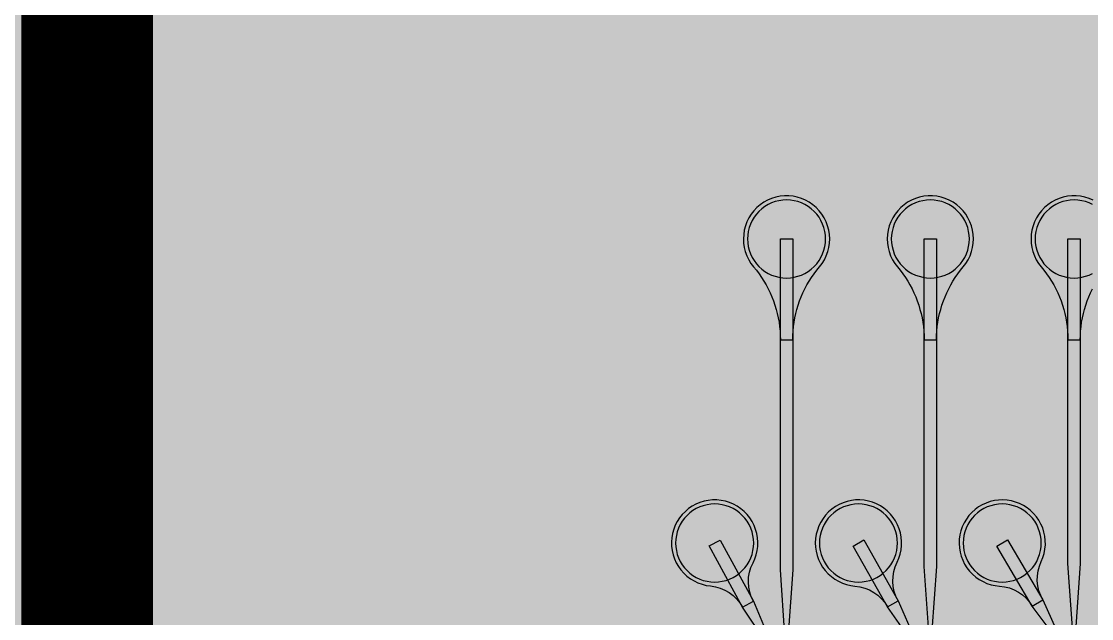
# Model space of a CAD drawing. Header units: metres. Extents: x -7220 to 10980, y -29667 to 1833.
# Drawn here: x 1880 to 4485, y -26966 to -25513 of the extents above; entities that cross this region are included whole.
import ezdxf

# ---------------------------------------------------------------- set-up
doc = ezdxf.new("R2010")
doc.units = ezdxf.units.M
for name, color, linetype in [('Metal1', 4, 'CONTINUOUS'), ('Polyimide', 7, 'CONTINUOUS'), ('Polyimide_Negative', 5, 'CONTINUOUS')]:
    doc.layers.add(name, color=color, linetype=linetype)

msp = doc.modelspace()

# ---------------------------------------------------------------- hatches: boundary and pattern name
at = {"layer": 'Polyimide'}
msp.add_hatch(color=7, dxfattribs=at).paths.add_polyline_path([(4099.4, -13861.6), (4142.6, -14152.8), (4214.2, -14438.4), (4313.4, -14715.5), (4439.2, -14981.7), (4590.6, -15234.2), (4766, -15470.7), (4963.7, -15688.8), (5181.8, -15886.5), (5418.3, -16061.9), (5670.8, -16213.3), (5936.9, -16339.1), (6214.1, -16438.3), (6499.7, -16509.9), (6790.9, -16553.1), (7085, -16567.5), (9980.4, -16567.5), (10058.8, -16571.4), (10136.4, -16582.9), (10212.6, -16601.9), (10286.5, -16628.4), (10357.5, -16662), (10424.8, -16702.3), (10487.9, -16749.1), (10546.1, -16801.8), (10598.8, -16860), (10645.6, -16923), (10685.9, -16990.4), (10719.5, -17061.4), (10745.9, -17135.3), (10765, -17211.4), (10776.5, -17289.1), (10780.4, -17367.5), (10780.4, -21957.3), (10741.6, -22012.9), (10706, -22070.6), (10673.6, -22130.1), (10644.5, -22191.4), (10618.9, -22254.2), (10596.8, -22318.2), (10578.3, -22383.5), (10563.4, -22449.6), (10552.2, -22516.5), (10544.7, -22583.8), (10541, -22651.5), (10541, -22719.3), (10544.7, -22787), (10552.2, -22854.4), (10563.4, -22921.2), (10578.3, -22987.4), (10596.8, -23052.6), (10618.9, -23116.7), (10644.5, -23179.5), (10673.6, -23240.7), (10706, -23300.3), (10741.6, -23357.9), (10780.4, -23413.5), (10780.4, -28667.5), (10776.5, -28745.9), (10765, -28823.6), (10745.9, -28899.7), (10719.5, -28973.6), (10685.9, -29044.6), (10645.6, -29112), (10598.8, -29175), (10546.1, -29233.2), (10487.9, -29285.9), (10424.8, -29332.7), (10357.5, -29373), (10286.5, -29406.6), (10212.6, -29433.1), (10136.4, -29452.1), (10058.8, -29463.6), (9980.4, -29467.5), (-6219.6, -29467.5), (-6298, -29463.6), (-6375.7, -29452.1), (-6451.9, -29433.1), (-6525.8, -29406.6), (-6596.7, -29373), (-6664.1, -29332.7), (-6727.1, -29285.9), (-6785.3, -29233.2), (-6838, -29175), (-6884.8, -29112), (-6925.2, -29044.6), (-6958.7, -28973.6), (-6985.2, -28899.7), (-7004.3, -28823.6), (-7015.8, -28745.9), (-7019.6, -28667.5), (-7019.6, -23426.3), (-6979.4, -23370.1), (-6942.3, -23311.6), (-6908.7, -23251.2), (-6878.5, -23189), (-6851.8, -23125.1), (-6828.8, -23059.9), (-6809.5, -22993.4), (-6794, -22926), (-6782.4, -22857.8), (-6774.6, -22789.1), (-6770.7, -22720), (-6770.7, -22650.8), (-6774.6, -22581.8), (-6782.4, -22513), (-6794, -22444.8), (-6809.5, -22377.4), (-6828.8, -22311), (-6851.8, -22245.7), (-6878.5, -22181.9), (-6908.7, -22119.7), (-6942.3, -22059.2), (-6979.4, -22000.8), (-7019.6, -21944.5), (-7019.6, -17367.5), (-7015.8, -17289.1), (-7004.3, -17211.4), (-6985.2, -17135.3), (-6958.7, -17061.4), (-6925.2, -16990.4), (-6884.8, -16923), (-6838, -16860), (-6785.3, -16801.8), (-6727.1, -16749.1), (-6664.1, -16702.3), (-6596.7, -16662), (-6525.8, -16628.4), (-6451.9, -16601.9), (-6375.7, -16582.9), (-6298, -16571.4), (-6219.6, -16567.5), (-3314, -16567.5), (-3019.9, -16553.1), (-2728.7, -16509.9), (-2443.1, -16438.3), (-2165.9, -16339.1), (-1899.8, -16213.3), (-1647.3, -16061.9), (-1410.8, -15886.5), (-1192.7, -15688.8), (-995, -15470.7), (-819.6, -15234.2), (-668.2, -14981.7), (-542.4, -14715.5), (-443.2, -14438.4), (-371.6, -14152.8), (-328.4, -13861.6), (-314, -13567.5), (-314, -13373.5), (-317.5, -13328.1), (-327.7, -13283.8), (-344.6, -13241.5), (-367.6, -13202.3), (-396.4, -13167), (-430.1, -13136.5), (-468, -13111.4), (-509.3, -13092.3), (-509.3, -13092.3), (-578.2, -13061.3), (-642.2, -13021.2), (-700.3, -12973), (-751.3, -12917.3), (-794.4, -12855.3), (-828.7, -12788.1), (-853.7, -12716.8), (-868.9, -12642.8), (-874, -12567.5), (-868.9, -12492.2), (-853.7, -12418.2), (-828.7, -12346.9), (-794.4, -12279.7), (-751.3, -12217.7), (-700.3, -12162), (-642.2, -12113.8), (-578.2, -12073.7), (-509.3, -12042.7), (-509.3, -12042.7), (-468, -12023.6), (-430.1, -11998.5), (-396.4, -11968), (-367.6, -11932.7), (-344.6, -11893.5), (-327.7, -11851.2), (-317.5, -11806.9), (-314, -11761.5), (-314, -11074.3), (-317.5, -11028.9), (-327.7, -10984.6), (-344.6, -10942.4), (-367.6, -10903.1), (-396.4, -10867.8), (-430.1, -10837.3), (-468, -10812.2), (-509.3, -10793.2), (-509.3, -10793.2), (-578.2, -10762.1), (-642.2, -10722.1), (-700.3, -10673.8), (-751.3, -10618.1), (-794.4, -10556.1), (-828.7, -10488.9), (-853.7, -10417.6), (-868.9, -10343.7), (-874, -10268.3), (-868.9, -10193), (-853.7, -10119), (-828.7, -10047.8), (-794.4, -9980.5), (-751.3, -9918.5), (-700.3, -9862.9), (-642.2, -9814.6), (-578.2, -9774.6), (-509.3, -9743.5), (-509.3, -9743.5), (-468, -9724.5), (-430.1, -9699.4), (-396.4, -9668.8), (-367.6, -9633.5), (-344.6, -9594.3), (-327.7, -9552), (-317.5, -9507.7), (-314, -9462.4), (-314, -8775.1), (-317.5, -8729.8), (-327.7, -8685.5), (-344.6, -8643.2), (-367.6, -8604), (-396.4, -8568.7), (-430.1, -8538.1), (-468, -8513), (-509.3, -8494), (-509.3, -8494), (-578.2, -8462.9), (-642.2, -8422.9), (-700.3, -8374.6), (-751.3, -8319), (-794.4, -8257), (-828.7, -8189.7), (-853.7, -8118.5), (-868.9, -8044.5), (-874, -7969.2), (-868.9, -7893.8), (-853.7, -7819.9), (-828.7, -7748.6), (-794.4, -7681.4), (-751.3, -7619.4), (-700.3, -7563.7), (-642.2, -7515.4), (-578.2, -7475.4), (-509.3, -7444.3), (-509.3, -7444.3), (-468, -7425.3), (-430.1, -7400.2), (-396.4, -7369.7), (-367.6, -7334.4), (-344.6, -7295.1), (-327.7, -7252.9), (-317.5, -7208.6), (-314, -7163.2), (-314, -6476), (-317.5, -6430.6), (-327.7, -6386.3), (-344.6, -6344), (-367.6, -6304.8), (-396.4, -6269.5), (-430.1, -6239), (-468, -6213.9), (-509.3, -6194.8), (-509.3, -6194.8), (-578.2, -6163.8), (-642.2, -6123.7), (-700.3, -6075.5), (-751.3, -6019.8), (-794.4, -5957.8), (-828.7, -5890.6), (-853.7, -5819.3), (-868.9, -5745.3), (-874, -5670), (-868.9, -5594.7), (-853.7, -5520.7), (-828.7, -5449.4), (-794.4, -5382.2), (-751.3, -5320.2), (-700.3, -5264.5), (-642.2, -5216.3), (-578.2, -5176.2), (-509.3, -5145.2), (-509.3, -5145.2), (-468, -5126.1), (-430.1, -5101), (-396.4, -5070.5), (-367.6, -5035.2), (-344.6, -4996), (-327.7, -4953.7), (-317.5, -4909.4), (-314, -4864), (-314, 380), (-314, 1532.5), (-269, 1532.5), (-268.8, 1525.6), (-268.1, 1518.8), (-267, 1512), (-265.4, 1505.3), (-263.4, 1498.7), (-261, 1492.3), (-258.2, 1486.1), (-254.9, 1480), (-251.3, 1474.2), (-247.3, 1468.6), (-242.9, 1463.3), (-238.2, 1458.3), (-233.2, 1453.6), (-227.9, 1449.2), (-222.3, 1445.2), (-216.5, 1441.6), (-210.4, 1438.3), (-204.2, 1435.5), (-197.8, 1433.1), (-191.2, 1431.1), (-184.5, 1429.5), (-177.7, 1428.4), (-170.9, 1427.7), (-164, 1427.5), (-157.1, 1427.7), (-150.3, 1428.4), (-143.5, 1429.5), (-136.8, 1431.1), (-130.2, 1433.1), (-123.8, 1435.5), (-117.6, 1438.3), (-111.5, 1441.6), (-105.7, 1445.2), (-100.1, 1449.2), (-94.8, 1453.6), (-89.8, 1458.3), (-85.1, 1463.3), (-80.7, 1468.6), (-76.7, 1474.2), (-73.1, 1480), (-69.8, 1486.1), (-67, 1492.3), (-64.6, 1498.7), (-62.6, 1505.3), (-61, 1512), (-59.9, 1518.8), (-59.2, 1525.6), (-59, 1532.5), (1786, 1532.5), (3835, 1532.5), (3835.2, 1539), (3835.9, 1545.6), (3836.9, 1552), (3838.4, 1558.4), (3840.3, 1564.6), (3842.6, 1570.8), (3845.3, 1576.7), (3848.4, 1582.5), (3851.9, 1588.1), (3855.7, 1593.4), (3859.8, 1598.4), (3864.3, 1603.2), (3869.1, 1607.7), (3874.1, 1611.8), (3879.4, 1615.6), (3885, 1619.1), (3890.8, 1622.2), (3896.7, 1624.9), (3902.9, 1627.2), (3909.1, 1629.1), (3915.5, 1630.6), (3921.9, 1631.6), (3928.5, 1632.3), (3935, 1632.5), (3941.5, 1632.3), (3948.1, 1631.6), (3954.5, 1630.6), (3960.9, 1629.1), (3967.1, 1627.2), (3973.3, 1624.9), (3979.2, 1622.2), (3985, 1619.1), (3990.6, 1615.6), (3995.9, 1611.8), (4000.9, 1607.7), (4005.7, 1603.2), (4010.2, 1598.4), (4014.3, 1593.4), (4018.1, 1588.1), (4021.6, 1582.5), (4024.7, 1576.7), (4027.4, 1570.8), (4029.7, 1564.6), (4031.6, 1558.4), (4033.1, 1552), (4034.1, 1545.6), (4034.8, 1539), (4035, 1532.5), (4085, 1532.5), (4085, 380), (4085, 330), (4085, -4864), (4088.5, -4909.4), (4098.7, -4953.7), (4115.6, -4996), (4138.6, -5035.2), (4167.4, -5070.5), (4201.1, -5101), (4239, -5126.1), (4280.3, -5145.2), (4280.3, -5145.2), (4349.2, -5176.2), (4413.2, -5216.3), (4471.3, -5264.5), (4522.3, -5320.2), (4565.4, -5382.2), (4599.7, -5449.4), (4624.7, -5520.7), (4639.9, -5594.7), (4645, -5670), (4639.9, -5745.3), (4624.7, -5819.3), (4599.7, -5890.6), (4565.4, -5957.8), (4522.3, -6019.8), (4471.3, -6075.5), (4413.2, -6123.7), (4349.2, -6163.8), (4280.3, -6194.8), (4239, -6213.9), (4201.1, -6239), (4167.4, -6269.5), (4138.6, -6304.8), (4115.6, -6344), (4098.7, -6386.3), (4088.5, -6430.6), (4085, -6476), (4085, -13567.5), (4099.4, -13861.6)])

# ---------------------------------------------------------------- linework, layer by layer
at = {"layer": 'Metal1'}
for points in [[(1883.9, -18191.7), (1883.9, -28376.6), (1913.3, -28406), (9462.5, -28406), (9491.9, -28376.6), (9491.9, -26917.4), (9462.5, -26888), (9022.5, -26888), (8988.4, -26858.8), (8977.9, -26728), (8977.9, -26042.5), (9007.9, -26042.5), (9007.9, -26728), (8997.3, -26855.2), (9023.3, -26886), (9463.3, -26886), (9493.9, -26916.6), (9493.9, -28377.4), (9463.3, -28408), (1912.5, -28408), (1881.9, -28377.4), (1881.9, -18191.7)], [(1888.9, -18191.7), (1888.9, -28371.6), (1918.3, -28401), (9457.5, -28401), (9486.9, -28371.6), (9486.9, -26922.4), (9457.5, -26893), (8957.2, -26893), (8897.7, -26883.5), (8807.3, -26793.1), (8828.5, -26771.9), (8914.7, -26858.1), (8957.6, -26891), (9458.3, -26891), (9488.9, -26921.6), (9488.9, -28372.4), (9458.3, -28403), (1917.5, -28403), (1886.9, -28372.4), (1886.9, -18191.7)], [(1893.9, -18191.7), (1893.9, -28366.6), (1923.3, -28396), (9452.5, -28396), (9481.9, -28366.6), (9481.9, -26927.4), (9452.5, -26898), (8672.5, -26898), (8638.4, -26868.8), (8627.9, -26736), (8627.9, -26042.5), (8657.9, -26042.5), (8657.9, -26736), (8647.3, -26865.2), (8673.3, -26896), (9453.3, -26896), (9483.9, -26926.6), (9483.9, -28367.4), (9453.3, -28398), (1922.5, -28398), (1891.9, -28367.4), (1891.9, -18191.7)], [(1898.9, -18191.7), (1898.9, -28361.6), (1928.3, -28391), (9447.5, -28391), (9476.9, -28361.6), (9476.9, -26932.4), (9447.5, -26903), (8617.2, -26903), (8557.7, -26893.5), (8457.3, -26793.1), (8478.5, -26771.9), (8574.7, -26868.1), (8617.6, -26901), (9448.3, -26901), (9478.9, -26931.6), (9478.9, -28362.4), (9448.3, -28393), (1927.5, -28393), (1896.9, -28362.4), (1896.9, -18191.7)], [(1903.9, -18191.7), (1903.9, -28356.6), (1933.3, -28386), (9442.5, -28386), (9471.9, -28356.6), (9471.9, -26937.4), (9442.5, -26908), (8322.5, -26908), (8288.5, -26878.8), (8277.9, -26744), (8277.9, -26042.5), (8307.9, -26042.5), (8307.9, -26744), (8297.3, -26875.2), (8323.3, -26906), (9443.3, -26906), (9473.9, -26936.6), (9473.9, -28357.4), (9443.3, -28388), (1932.5, -28388), (1901.9, -28357.4), (1901.9, -18191.7)], [(1908.9, -18191.7), (1908.9, -28351.6), (1938.3, -28381), (9437.5, -28381), (9466.9, -28351.6), (9466.9, -26942.4), (9437.5, -26913), (8277.2, -26913), (8217.7, -26903.5), (8107.3, -26793.1), (8128.5, -26771.9), (8234.7, -26878.1), (8277.6, -26911), (9438.3, -26911), (9468.9, -26941.6), (9468.9, -28352.4), (9438.3, -28383), (1937.5, -28383), (1906.9, -28352.4), (1906.9, -18191.7)], [(1913.9, -18191.7), (1913.9, -28346.6), (1943.3, -28376), (9432.5, -28376), (9461.9, -28346.6), (9461.9, -26947.4), (9432.5, -26918), (7972.5, -26918), (7938.5, -26888.8), (7927.9, -26752), (7927.9, -26042.5), (7957.9, -26042.5), (7957.9, -26752), (7947.2, -26885.2), (7973.3, -26916), (9433.3, -26916), (9463.9, -26946.6), (9463.9, -28347.4), (9433.3, -28378), (1942.5, -28378), (1911.9, -28347.4), (1911.9, -18191.7)], [(1918.9, -18191.7), (1918.9, -28341.6), (1948.3, -28371), (9427.5, -28371), (9456.9, -28341.6), (9456.9, -26952.4), (9427.5, -26923), (7937.2, -26923), (7877.7, -26913.5), (7757.3, -26793.1), (7778.5, -26771.9), (7894.7, -26888.1), (7937.6, -26921), (9428.3, -26921), (9458.9, -26951.6), (9458.9, -28342.4), (9428.3, -28373), (1947.5, -28373), (1916.9, -28342.4), (1916.9, -18191.7)], [(1923.9, -18191.7), (1923.9, -28336.6), (1953.3, -28366), (9422.5, -28366), (9451.9, -28336.6), (9451.9, -26957.4), (9422.5, -26928), (7622.5, -26928), (7588.6, -26898.8), (7577.9, -26760), (7577.9, -26042.5), (7607.9, -26042.5), (7607.9, -26760), (7597.2, -26895.2), (7623.3, -26926), (9423.3, -26926), (9453.9, -26956.6), (9453.9, -28337.4), (9423.3, -28368), (1952.5, -28368), (1921.9, -28337.4), (1921.9, -18191.7)], [(1928.9, -18191.7), (1928.9, -28331.6), (1958.3, -28361), (9417.5, -28361), (9446.9, -28331.6), (9446.9, -26962.4), (9417.5, -26933), (7597.2, -26933), (7539, -26921.4), (7527.3, -26913.1), (7407.3, -26793.1), (7428.5, -26771.9), (7548.5, -26891.9), (7553.3, -26900.1), (7597.6, -26931), (9418.3, -26931), (9448.9, -26961.6), (9448.9, -28332.4), (9418.3, -28363), (1957.5, -28363), (1926.9, -28332.4), (1926.9, -18191.7)], [(1933.9, -18191.7), (1933.9, -28326.6), (1963.3, -28356), (9412.5, -28356), (9441.9, -28326.6), (9441.9, -26967.4), (9412.5, -26938), (7272.5, -26938), (7238.6, -26908.8), (7227.9, -26768), (7227.9, -26042.5), (7257.9, -26042.5), (7257.9, -26768), (7247.1, -26905.2), (7273.3, -26936), (9413.3, -26936), (9443.9, -26966.6), (9443.9, -28327.4), (9413.3, -28358), (1962.5, -28358), (1931.9, -28327.4), (1931.9, -18191.7)], [(1938.9, -18191.7), (1938.9, -28321.6), (1968.3, -28351), (9407.5, -28351), (9436.9, -28321.6), (9436.9, -26972.4), (9407.5, -26943), (7257.2, -26943), (7200.2, -26929.7), (7177.3, -26913.1), (7057.3, -26793.1), (7078.5, -26771.9), (7198.5, -26891.9), (7212.1, -26911.8), (7257.6, -26941), (9408.3, -26941), (9438.9, -26971.6), (9438.9, -28322.4), (9408.3, -28353), (1967.5, -28353), (1936.9, -28322.4), (1936.9, -18191.7)], [(1943.9, -18191.7), (1943.9, -28316.6), (1973.3, -28346), (9402.5, -28346), (9431.9, -28316.6), (9431.9, -26977.4), (9402.5, -26948), (6922.5, -26948), (6888.6, -26918.8), (6877.9, -26776), (6877.9, -26042.5), (6907.9, -26042.5), (6907.9, -26776), (6897.1, -26915.2), (6923.3, -26946), (9403.3, -26946), (9433.9, -26976.6), (9433.9, -28317.4), (9403.3, -28348), (1972.5, -28348), (1941.9, -28317.4), (1941.9, -18191.7)], [(1948.9, -18191.7), (1948.9, -28311.6), (1978.3, -28341), (9397.5, -28341), (9426.9, -28311.6), (9426.9, -26982.4), (9397.5, -26953), (6917.2, -26953), (6861, -26938.5), (6827.3, -26913.1), (6707.3, -26793.1), (6728.5, -26771.9), (6848.5, -26891.9), (6871.3, -26923), (6917.6, -26951), (9398.3, -26951), (9428.9, -26981.6), (9428.9, -28312.4), (9398.3, -28343), (1977.5, -28343), (1946.9, -28312.4), (1946.9, -18191.7)], [(1953.9, -18191.7), (1953.9, -28306.6), (1983.3, -28336), (9392.5, -28336), (9421.9, -28306.6), (9421.9, -26987.4), (9392.5, -26958), (6572.5, -26958), (6538.7, -26928.7), (6527.9, -26784), (6527.9, -26042.5), (6557.9, -26042.5), (6557.9, -26784), (6547.1, -26925.3), (6573.3, -26956), (9393.3, -26956), (9423.9, -26986.6), (9423.9, -28307.4), (9393.3, -28338), (1982.5, -28338), (1951.9, -28307.4), (1951.9, -18191.7)], [(1958.9, -18191.7), (1958.9, -28301.6), (1988.3, -28331), (9387.5, -28331), (9416.9, -28301.6), (9416.9, -26992.4), (9387.5, -26963), (6538.9, -26963), (6484, -26946.5), (6461, -26925.2), (6356.1, -26791.8), (6379.7, -26773.2), (6484.6, -26906.6), (6497.1, -26930.3), (6539.3, -26961), (9388.3, -26961), (9418.9, -26991.6), (9418.9, -28302.4), (9388.3, -28333), (1987.5, -28333), (1956.9, -28302.4), (1956.9, -18191.7)], [(1963.9, -18191.7), (1963.9, -28296.6), (1993.3, -28326), (9382.5, -28326), (9411.9, -28296.6), (9411.9, -26997.4), (9382.5, -26968), (6222.5, -26968), (6188.7, -26938.7), (6177.9, -26792), (6177.9, -26042.5), (6207.9, -26042.5), (6207.9, -26792), (6197, -26935.3), (6223.3, -26966), (9383.3, -26966), (9413.9, -26996.6), (9413.9, -28297.4), (9383.3, -28328), (1992.5, -28328), (1961.9, -28297.4), (1961.9, -18191.7)], [(1968.9, -18191.7), (1968.9, -28291.6), (1998.3, -28321), (9377.5, -28321), (9406.9, -28291.6), (9406.9, -27002.4), (9377.5, -26973), (6188.9, -26973), (6135, -26955.3), (6107.3, -26927.5), (6005.8, -26791.5), (6029.9, -26773.5), (6131.3, -26909.6), (6147.3, -26940.6), (6189.3, -26971), (9378.3, -26971), (9408.9, -27001.6), (9408.9, -28292.4), (9378.3, -28323), (1997.5, -28323), (1966.9, -28292.4), (1966.9, -18191.7)], [(1973.9, -18191.7), (1973.9, -28286.6), (2003.3, -28316), (9372.5, -28316), (9401.9, -28286.6), (9401.9, -27007.4), (9372.5, -26978), (5872.5, -26978), (5838.7, -26948.7), (5827.9, -26800), (5827.9, -26042.5), (5857.9, -26042.5), (5857.9, -26800), (5847, -26945.3), (5873.3, -26976), (9373.3, -26976), (9403.9, -27006.6), (9403.9, -28287.4), (9373.3, -28318), (2002.5, -28318), (1971.9, -28287.4), (1971.9, -18191.7)], [(1978.9, -18191.7), (1978.9, -28281.6), (2008.3, -28311), (9367.5, -28311), (9396.9, -28281.6), (9396.9, -27012.4), (9367.5, -26983), (5838.8, -26983), (5785.9, -26964.2), (5753.7, -26929.7), (5655.6, -26791.2), (5680.1, -26773.8), (5778.2, -26912.4), (5797.6, -26950.8), (5839.3, -26981), (9368.3, -26981), (9398.9, -27011.6), (9398.9, -28282.4), (9368.3, -28313), (2007.5, -28313), (1976.9, -28282.4), (1976.9, -18191.7)], [(1983.9, -18191.7), (1983.9, -28276.6), (2013.3, -28306), (9362.5, -28306), (9391.9, -28276.6), (9391.9, -27017.4), (9362.5, -26988), (5522.5, -26988), (5488.8, -26958.7), (5477.9, -26808), (5477.9, -26042.5), (5507.9, -26042.5), (5507.9, -26808), (5497, -26955.3), (5523.3, -26986), (9363.3, -26986), (9393.9, -27016.6), (9393.9, -28277.4), (9363.3, -28308), (2012.5, -28308), (1981.9, -28277.4), (1981.9, -18191.7)], [(1988.9, -18191.7), (1988.9, -28271.6), (2018.3, -28301), (9357.5, -28301), (9386.9, -28271.6), (9386.9, -27022.4), (9357.5, -26993), (5488.8, -26993), (5436.8, -26973.3), (5400.3, -26931.6), (5305.4, -26790.9), (5330.3, -26774.1), (5425.2, -26914.8), (5447.8, -26961), (5489.3, -26991), (9358.3, -26991), (9388.9, -27021.6), (9388.9, -28272.4), (9358.3, -28303), (2017.5, -28303), (1986.9, -28272.4), (1986.9, -18191.7)], [(1993.9, -18191.7), (1993.9, -28266.6), (2023.3, -28296), (9352.5, -28296), (9381.9, -28266.6), (9381.9, -27027.4), (9352.5, -26998), (5172.5, -26998), (5138.8, -26968.7), (5127.9, -26816), (5127.9, -26042.5), (5157.9, -26042.5), (5157.9, -26816), (5146.9, -26965.3), (5173.3, -26996), (9353.3, -26996), (9383.9, -27026.6), (9383.9, -28267.4), (9353.3, -28298), (2022.5, -28298), (1991.9, -28267.4), (1991.9, -18191.7)], [(1998.9, -18191.7), (1998.9, -28261.6), (2028.3, -28291), (9347.5, -28291), (9376.9, -28261.6), (9376.9, -27032.4), (9347.5, -27003), (5138.8, -27003), (5087.6, -26982.4), (5047.1, -26933.3), (4955.3, -26790.6), (4980.5, -26774.4), (5072.3, -26917.1), (5098.1, -26971.1), (5139.3, -27001), (9348.3, -27001), (9378.9, -27031.6), (9378.9, -28262.4), (9348.3, -28293), (2027.5, -28293), (1996.9, -28262.4), (1996.9, -18191.7)], [(2003.9, -18191.7), (2003.9, -28256.6), (2033.3, -28286), (9342.5, -28286), (9371.9, -28256.6), (9371.9, -27037.4), (9342.5, -27008), (4822.5, -27008), (4788.8, -26978.7), (4777.9, -26824), (4777.9, -26042.5), (4807.9, -26042.5), (4807.9, -26824), (4796.9, -26975.3), (4823.3, -27006), (9343.3, -27006), (9373.9, -27036.6), (9373.9, -28257.4), (9343.3, -28288), (2032.5, -28288), (2001.9, -28257.4), (2001.9, -18191.7)], [(2008.9, -18191.7), (2008.9, -28251.6), (2038.3, -28281), (9337.5, -28281), (9366.9, -28251.6), (9366.9, -27042.4), (9337.5, -27013), (4788.8, -27013), (4738.4, -26991.7), (4694, -26934.9), (4605.1, -26790.4), (4630.7, -26774.6), (4719.6, -26919.2), (4748.4, -26981.2), (4789.3, -27011), (9338.3, -27011), (9368.9, -27041.6), (9368.9, -28252.4), (9338.3, -28283), (2037.5, -28283), (2006.9, -28252.4), (2006.9, -18191.7)], [(2013.9, -18191.7), (2013.9, -28246.6), (2043.3, -28276), (9332.5, -28276), (9361.9, -28246.6), (9361.9, -27047.4), (9332.5, -27018), (4472.5, -27018), (4438.9, -26988.7), (4427.9, -26832), (4427.9, -26042.5), (4457.9, -26042.5), (4457.9, -26832), (4446.9, -26985.3), (4473.3, -27016), (9333.3, -27016), (9363.9, -27046.6), (9363.9, -28247.4), (9333.3, -28278), (2042.5, -28278), (2011.9, -28247.4), (2011.9, -18191.7)], [(2018.9, -18191.7), (2018.9, -28241.6), (2048.3, -28271), (9327.5, -28271), (9356.9, -28241.6), (9356.9, -27052.4), (9327.5, -27023), (4438.8, -27023), (4389.1, -27001), (4341.1, -26936.3), (4255, -26790.1), (4280.8, -26774.9), (4367, -26921.1), (4398.6, -26991.3), (4439.4, -27021), (9328.3, -27021), (9358.9, -27051.6), (9358.9, -28242.4), (9328.3, -28273), (2047.5, -28273), (2016.9, -28242.4), (2016.9, -18191.7)], [(2023.9, -18191.7), (2023.9, -28236.6), (2053.3, -28266), (9322.5, -28266), (9351.9, -28236.6), (9351.9, -27057.4), (9322.5, -27028), (4122.5, -27028), (4088.9, -26998.6), (4077.9, -26840), (4077.9, -26042.5), (4107.9, -26042.5), (4107.9, -26840), (4096.9, -26995.4), (4123.3, -27026), (9323.3, -27026), (9353.9, -27056.6), (9353.9, -28237.4), (9323.3, -28268), (2052.5, -28268), (2021.9, -28237.4), (2021.9, -18191.7)], [(2028.9, -18191.7), (2028.9, -28231.6), (2058.3, -28261), (9317.5, -28261), (9346.9, -28231.6), (9346.9, -27062.4), (9317.5, -27033), (4088.8, -27033), (4039.7, -27010.4), (3988.4, -26937.6), (3904.8, -26789.9), (3930.9, -26775.1), (4014.5, -26922.8), (4048.9, -27001.4), (4089.4, -27031), (9318.3, -27031), (9348.9, -27061.6), (9348.9, -28232.4), (9318.3, -28263), (2057.5, -28263), (2026.9, -28232.4), (2026.9, -18191.7)], [(2033.9, -18191.7), (2033.9, -28226.6), (2063.3, -28256), (9312.5, -28256), (9341.9, -28226.6), (9341.9, -27067.4), (9312.5, -27038), (3772.5, -27038), (3738.9, -27008.6), (3727.9, -26848), (3727.9, -26042.5), (3757.9, -26042.5), (3757.9, -26848), (3746.8, -27005.4), (3773.3, -27036), (9313.3, -27036), (9343.9, -27066.6), (9343.9, -28227.4), (9313.3, -28258), (2062.5, -28258), (2031.9, -28227.4), (2031.9, -18191.7)], [(2038.9, -18191.7), (2038.9, -28221.6), (2068.3, -28251), (9307.5, -28251), (9336.9, -28221.6), (9336.9, -27072.4), (9307.5, -27043), (3738.8, -27043), (3690.3, -27019.9), (3635.8, -26938.7), (3554.7, -26789.7), (3581.1, -26775.3), (3662.2, -26924.4), (3699.2, -27011.4), (3739.4, -27041), (9308.3, -27041), (9338.9, -27071.6), (9338.9, -28222.4), (9308.3, -28253), (2067.5, -28253), (2036.9, -28222.4), (2036.9, -18191.7)], [(2043.9, -18191.7), (2043.9, -28216.6), (2073.3, -28246), (8962.5, -28246), (8989.2, -28215.5), (8977.9, -28038), (8977.9, -27152.5), (9007.9, -27152.5), (9007.9, -28038), (8996.6, -28218.5), (8963.3, -28248), (2072.5, -28248), (2041.9, -28217.4), (2041.9, -18191.7)], [(2048.9, -18191.7), (2048.9, -28211.6), (2078.3, -28241), (8928.6, -28241), (8943.9, -28213.8), (8875.2, -28074.5), (8804, -27898.1), (8831.8, -27886.9), (8903.1, -28063.3), (8951.8, -28214.6), (8929.6, -28243), (2077.5, -28243), (2046.9, -28212.4), (2046.9, -18191.7)], [(2053.9, -18191.7), (2053.9, -28206.6), (2083.3, -28236), (8612.5, -28236), (8639.2, -28205.5), (8627.9, -28030), (8627.9, -27152.5), (8657.9, -27152.5), (8657.9, -28030), (8646.6, -28208.5), (8613.3, -28238), (2082.5, -28238), (2051.9, -28207.4), (2051.9, -18191.7)], [(2058.9, -18191.7), (2058.9, -28201.6), (2088.3, -28231), (8578.6, -28231), (8593.6, -28203.9), (8525.3, -28069.5), (8454, -27898.3), (8481.7, -27886.7), (8553, -28058), (8601.5, -28204.7), (8579.6, -28233), (2087.5, -28233), (2056.9, -28202.4), (2056.9, -18191.7)], [(2063.9, -18191.7), (2063.9, -28196.6), (2093.3, -28226), (8262.5, -28226), (8289.1, -28195.5), (8277.9, -28022), (8277.9, -27152.5), (8307.9, -27152.5), (8307.9, -28022), (8296.6, -28198.5), (8263.3, -28228), (2092.5, -28228), (2061.9, -28197.4), (2061.9, -18191.7)], [(2068.9, -18191.7), (2068.9, -28191.6), (2098.3, -28221), (8228.5, -28221), (8243.2, -28194.1), (8175.3, -28064.6), (8104.1, -27898.4), (8131.7, -27886.6), (8202.9, -28052.7), (8251.3, -28194.8), (8229.6, -28223), (2097.5, -28223), (2066.9, -28192.4), (2066.9, -18191.7)], [(2073.9, -18191.7), (2073.9, -28186.6), (2103.3, -28216), (7912.5, -28216), (7939.1, -28185.4), (7927.9, -28014), (7927.9, -27152.5), (7957.9, -27152.5), (7957.9, -28014), (7946.6, -28188.6), (7913.3, -28218), (2102.5, -28218), (2071.9, -28187.4), (2071.9, -18191.7)], [(2078.9, -18191.7), (2078.9, -28181.6), (2108.3, -28211), (7878.5, -28211), (7892.9, -28184.2), (7825.3, -28059.6), (7754.2, -27898.6), (7781.6, -27886.4), (7852.8, -28047.4), (7901, -28184.9), (7879.6, -28213), (2107.5, -28213), (2076.9, -28182.4), (2076.9, -18191.7)], [(2083.9, -18191.7), (2083.9, -28176.6), (2113.3, -28206), (7562.5, -28206), (7589.1, -28175.4), (7577.9, -28006), (7577.9, -27152.5), (7607.9, -27152.5), (7607.9, -28006), (7596.7, -28178.6), (7563.3, -28208), (2112.5, -28208), (2081.9, -28177.4), (2081.9, -18191.7)], [(2088.9, -18191.7), (2088.9, -28171.6), (2118.3, -28201), (7528.5, -28201), (7542.5, -28174.4), (7475.3, -28054.6), (7404.2, -27898.7), (7431.5, -27886.3), (7502.6, -28042.1), (7550.8, -28175), (7529.6, -28203), (2117.5, -28203), (2086.9, -28172.4), (2086.9, -18191.7)], [(2093.9, -18191.7), (2093.9, -28166.6), (2123.3, -28196), (7212.5, -28196), (7239.1, -28165.4), (7227.9, -27998), (7227.9, -27152.5), (7257.9, -27152.5), (7257.9, -27998), (7246.7, -28168.6), (7213.3, -28198), (2122.5, -28198), (2091.9, -28167.4), (2091.9, -18191.7)], [(2098.9, -18191.7), (2098.9, -28161.6), (2128.3, -28191), (7178.5, -28191), (7192, -28164.6), (7126.7, -28052.4), (7054.3, -27898.9), (7081.4, -27886.1), (7153.8, -28039.6), (7200.6, -28165.1), (7179.6, -28193), (2127.5, -28193), (2096.9, -28162.4), (2096.9, -18191.7)], [(2103.9, -18191.7), (2103.9, -28156.6), (2133.3, -28186), (6862.5, -28186), (6889, -28155.4), (6877.9, -27990), (6877.9, -27152.5), (6907.9, -27152.5), (6907.9, -27990), (6896.7, -28158.6), (6863.3, -28188), (2132.5, -28188), (2101.9, -28157.4), (2101.9, -18191.7)], [(2108.9, -18191.7), (2108.9, -28151.6), (2138.3, -28181), (6828.5, -28181), (6841.5, -28154.8), (6778.8, -28051.6), (6704.4, -27899.1), (6731.4, -27885.9), (6805.8, -28038.5), (6850.4, -28155.3), (6829.6, -28183), (2137.5, -28183), (2106.9, -28152.4), (2106.9, -18191.7)], [(2113.9, -18191.7), (2113.9, -28146.6), (2143.3, -28176), (6512.5, -28176), (6539, -28145.4), (6527.9, -27982), (6527.9, -27152.5), (6557.9, -27152.5), (6557.9, -27982), (6546.7, -28148.6), (6513.3, -28178), (2142.5, -28178), (2111.9, -28147.4), (2111.9, -18191.7)], [(2118.9, -18191.7), (2118.9, -28141.6), (2148.3, -28171), (6478.5, -28171), (6490.9, -28145), (6431, -28050.7), (6354.5, -27899.3), (6381.3, -27885.7), (6457.8, -28037.2), (6500.2, -28145.4), (6479.6, -28173), (2147.5, -28173), (2116.9, -28142.4), (2116.9, -18191.7)], [(2123.9, -18191.7), (2123.9, -28136.6), (2153.3, -28166), (6162.5, -28166), (6189, -28135.4), (6177.9, -27974), (6177.9, -27152.5), (6207.9, -27152.5), (6207.9, -27974), (6196.8, -28138.6), (6163.3, -28168), (2152.5, -28168), (2121.9, -28137.4), (2121.9, -18191.7)], [(2128.9, -18191.7), (2128.9, -28131.6), (2158.3, -28161), (6128.5, -28161), (6140.3, -28135.3), (6083.4, -28049.8), (6004.6, -27899.5), (6031.2, -27885.5), (6109.9, -28035.9), (6150, -28135.6), (6129.7, -28163), (2157.5, -28163), (2126.9, -28132.4), (2126.9, -18191.7)], [(2133.9, -18191.7), (2133.9, -28126.6), (2163.3, -28156), (5812.5, -28156), (5839, -28125.4), (5827.9, -27966), (5827.9, -27152.5), (5857.9, -27152.5), (5857.9, -27966), (5846.8, -28128.6), (5813.3, -28158), (2162.5, -28158), (2131.9, -28127.4), (2131.9, -18191.7)], [(2138.9, -18191.7), (2138.9, -28121.6), (2168.3, -28151), (5778.5, -28151), (5789.7, -28125.6), (5735.8, -28048.7), (5654.7, -27899.7), (5681.1, -27885.3), (5762.2, -28034.4), (5799.8, -28125.7), (5779.7, -28153), (2167.5, -28153), (2136.9, -28122.4), (2136.9, -18191.7)], [(2143.9, -18191.7), (2143.9, -28116.6), (2173.3, -28146), (5462.5, -28146), (5488.9, -28115.4), (5477.9, -27958), (5477.9, -27152.5), (5507.9, -27152.5), (5507.9, -27958), (5496.8, -28118.6), (5463.3, -28148), (2172.5, -28148), (2141.9, -28117.4), (2141.9, -18191.7)], [(2148.9, -18191.7), (2148.9, -28111.6), (2178.3, -28141), (5428.5, -28141), (5439, -28115.9), (5388.4, -28047.6), (5304.8, -27899.9), (5330.9, -27885.1), (5414.5, -28032.8), (5449.6, -28115.9), (5429.7, -28143), (2177.5, -28143), (2146.9, -28112.4), (2146.9, -18191.7)], [(2153.9, -18191.7), (2153.9, -28106.6), (2183.3, -28136), (5112.5, -28136), (5138.9, -28105.4), (5127.9, -27950), (5127.9, -27152.5), (5157.9, -27152.5), (5157.9, -27950), (5146.9, -28108.6), (5113.3, -28138), (2182.5, -28138), (2151.9, -28107.4), (2151.9, -18191.7)], [(2158.9, -18191.7), (2158.9, -28101.6), (2188.3, -28131), (5078.5, -28131), (5088.2, -28106.2), (5041.1, -28046.3), (4955, -27900.1), (4980.8, -27884.9), (5067, -28031.1), (5099.5, -28106.1), (5079.7, -28133), (2187.5, -28133), (2156.9, -28102.4), (2156.9, -18191.7)], [(2163.9, -18191.7), (2163.9, -28096.6), (2193.3, -28126), (4762.5, -28126), (4788.9, -28095.3), (4777.9, -27942), (4777.9, -27152.5), (4807.9, -27152.5), (4807.9, -27942), (4796.9, -28098.7), (4763.3, -28128), (2192.5, -28128), (2161.9, -28097.4), (2161.9, -18191.7)], [(2168.9, -18191.7), (2168.9, -28091.6), (2198.3, -28121), (4728.5, -28121), (4737.4, -28096.6), (4694, -28044.9), (4605.1, -27900.4), (4630.7, -27884.6), (4719.6, -28029.2), (4749.3, -28096.3), (4729.7, -28123), (2197.5, -28123), (2166.9, -28092.4), (2166.9, -18191.7)], [(2173.9, -18191.7), (2173.9, -28086.6), (2203.3, -28116), (4412.5, -28116), (4438.8, -28085.3), (4427.9, -27934), (4427.9, -27152.5), (4457.9, -27152.5), (4457.9, -27934), (4446.9, -28088.7), (4413.3, -28118), (2202.5, -28118), (2171.9, -28087.4), (2171.9, -18191.7)], [(2178.9, -18191.7), (2178.9, -28081.6), (2208.3, -28111), (4378.5, -28111), (4386.5, -28087), (4347.1, -28043.3), (4255.3, -27900.6), (4280.5, -27884.4), (4372.3, -28027.1), (4399.2, -28086.5), (4379.7, -28113), (2207.5, -28113), (2176.9, -28082.4), (2176.9, -18191.7)], [(2183.9, -18191.7), (2183.9, -28076.6), (2213.3, -28106), (4062.5, -28106), (4088.8, -28075.3), (4077.9, -27926), (4077.9, -27152.5), (4107.9, -27152.5), (4107.9, -27926), (4096.9, -28078.7), (4063.3, -28108), (2212.5, -28108), (2181.9, -28077.4), (2181.9, -18191.7)], [(2188.9, -18191.7), (2188.9, -28071.6), (2218.3, -28101), (4028.5, -28101), (4035.5, -28077.5), (4000.3, -28041.6), (3905.4, -27900.9), (3930.3, -27884.1), (4025.2, -28024.8), (4049.2, -28076.8), (4029.7, -28103), (2217.5, -28103), (2186.9, -28072.4), (2186.9, -18191.7)], [(2193.9, -18191.7), (2193.9, -28066.6), (2223.3, -28096), (3712.5, -28096), (3738.8, -28065.3), (3727.9, -27918), (3727.9, -27152.5), (3757.9, -27152.5), (3757.9, -27918), (3747, -28068.7), (3713.3, -28098), (2222.5, -28098), (2191.9, -28067.4), (2191.9, -18191.7)], [(2198.9, -18191.7), (2198.9, -28061.6), (2228.3, -28091), (3678.5, -28091), (3684.4, -28068), (3653.7, -28039.7), (3555.6, -27901.2), (3580.1, -27883.8), (3678.2, -28022.4), (3699.2, -28067), (3679.7, -28093), (2227.5, -28093), (2196.9, -28062.4), (2196.9, -18191.7)], [(4489, -25948.2), (4479.2, -25944), (4469.1, -25940.8), (4458.7, -25938.7), (4448.2, -25937.6), (4437.6, -25937.6), (4427, -25938.7), (4416.6, -25940.8), (4406.5, -25944), (4396.8, -25948.2), (4387.5, -25953.3), (4378.8, -25959.3), (4370.7, -25966.2), (4363.4, -25973.9), (4356.9, -25982.3), (4351.2, -25991.3), (4346.5, -26000.8), (4342.8, -26010.7), (4340.1, -26020.9), (4338.5, -26031.4), (4337.9, -26042), (4338.4, -26052.6), (4339.9, -26063.1), (4342.5, -26073.4), (4346.1, -26083.3), (4350.8, -26092.9), (4356.3, -26101.9), (4362.7, -26110.4), (4369.5, -26118.7), (4376, -26127.3), (4382.1, -26136.1), (4387.8, -26145.1), (4393.2, -26154.4), (4398.3, -26163.9), (4402.9, -26173.6), (4407.2, -26183.4), (4411.1, -26193.4), (4414.6, -26203.6), (4417.7, -26213.9), (4420.4, -26224.2), (4422.7, -26234.7), (4424.5, -26245.3), (4426, -26255.9), (4427, -26266.6), (4427.7, -26277.3), (4427.9, -26288.1), (4457.9, -26288.1), (4457.9, -26288.1), (4458.1, -26277.3), (4458.7, -26266.6), (4459.8, -26255.9), (4461.2, -26245.3), (4463.1, -26234.7), (4465.4, -26224.2), (4468.1, -26213.9), (4471.2, -26203.6), (4474.7, -26193.4), (4478.6, -26183.4), (4482.8, -26173.6), (4487.5, -26163.9)]]:
    msp.add_lwpolyline(points, dxfattribs=at)
for points in [[(3757.9, -26288.1), (3758.1, -26277.3), (3758.7, -26266.6), (3759.8, -26255.9), (3761.2, -26245.3), (3763.1, -26234.7), (3765.4, -26224.2), (3768.1, -26213.9), (3771.2, -26203.6), (3774.7, -26193.4), (3778.6, -26183.4), (3782.8, -26173.6), (3787.5, -26163.9), (3792.5, -26154.4), (3797.9, -26145.1), (3803.7, -26136.1), (3809.8, -26127.3), (3816.2, -26118.7), (3823, -26110.4), (3829.4, -26101.9), (3835, -26092.9), (3839.6, -26083.3), (3843.2, -26073.4), (3845.8, -26063.1), (3847.4, -26052.6), (3847.9, -26042), (3847.3, -26031.4), (3845.6, -26020.9), (3842.9, -26010.7), (3839.2, -26000.8), (3834.5, -25991.3), (3828.9, -25982.3), (3822.4, -25973.9), (3815, -25966.2), (3807, -25959.3), (3798.3, -25953.3), (3789, -25948.2), (3779.2, -25944), (3769.1, -25940.8), (3758.7, -25938.7), (3748.2, -25937.6), (3737.6, -25937.6), (3727, -25938.7), (3716.6, -25940.8), (3706.5, -25944), (3696.8, -25948.2), (3687.5, -25953.3), (3678.8, -25959.3), (3670.7, -25966.2), (3663.4, -25973.9), (3656.9, -25982.3), (3651.2, -25991.3), (3646.5, -26000.8), (3642.8, -26010.7), (3640.1, -26020.9), (3638.5, -26031.4), (3637.9, -26042), (3638.4, -26052.6), (3639.9, -26063.1), (3642.5, -26073.4), (3646.1, -26083.3), (3650.8, -26092.9), (3656.3, -26101.9), (3662.7, -26110.4), (3669.5, -26118.7), (3676, -26127.3), (3682.1, -26136.1), (3687.8, -26145.1), (3693.2, -26154.4), (3698.3, -26163.9), (3702.9, -26173.6), (3707.2, -26183.4), (3711.1, -26193.4), (3714.6, -26203.6), (3717.7, -26213.9), (3720.4, -26224.2), (3722.7, -26234.7), (3724.5, -26245.3), (3726, -26255.9), (3727, -26266.6), (3727.7, -26277.3), (3727.9, -26288.1), (3757.9, -26288.1)], [(4107.9, -26288.1), (4108.1, -26277.3), (4108.7, -26266.6), (4109.8, -26255.9), (4111.2, -26245.3), (4113.1, -26234.7), (4115.4, -26224.2), (4118.1, -26213.9), (4121.2, -26203.6), (4124.7, -26193.4), (4128.6, -26183.4), (4132.8, -26173.6), (4137.5, -26163.9), (4142.5, -26154.4), (4147.9, -26145.1), (4153.7, -26136.1), (4159.8, -26127.3), (4166.2, -26118.7), (4173, -26110.4), (4179.4, -26101.9), (4185, -26092.9), (4189.6, -26083.3), (4193.2, -26073.4), (4195.8, -26063.1), (4197.4, -26052.6), (4197.9, -26042), (4197.3, -26031.4), (4195.6, -26020.9), (4192.9, -26010.7), (4189.2, -26000.8), (4184.5, -25991.3), (4178.9, -25982.3), (4172.4, -25973.9), (4165, -25966.2), (4157, -25959.3), (4148.3, -25953.3), (4139, -25948.2), (4129.2, -25944), (4119.1, -25940.8), (4108.7, -25938.7), (4098.2, -25937.6), (4087.6, -25937.6), (4077, -25938.7), (4066.6, -25940.8), (4056.5, -25944), (4046.8, -25948.2), (4037.5, -25953.3), (4028.8, -25959.3), (4020.7, -25966.2), (4013.4, -25973.9), (4006.9, -25982.3), (4001.2, -25991.3), (3996.5, -26000.8), (3992.8, -26010.7), (3990.1, -26020.9), (3988.5, -26031.4), (3987.9, -26042), (3988.4, -26052.6), (3989.9, -26063.1), (3992.5, -26073.4), (3996.1, -26083.3), (4000.8, -26092.9), (4006.3, -26101.9), (4012.7, -26110.4), (4019.5, -26118.7), (4026, -26127.3), (4032.1, -26136.1), (4037.8, -26145.1), (4043.2, -26154.4), (4048.3, -26163.9), (4052.9, -26173.6), (4057.2, -26183.4), (4061.1, -26193.4), (4064.6, -26203.6), (4067.7, -26213.9), (4070.4, -26224.2), (4072.7, -26234.7), (4074.5, -26245.3), (4076, -26255.9), (4077, -26266.6), (4077.7, -26277.3), (4077.9, -26288.1), (4107.9, -26288.1)], [(3662.2, -26924.4), (3657, -26913.4), (3653.2, -26901.8), (3650.9, -26889.8), (3650, -26877.7), (3650.6, -26865.5), (3652.7, -26853.5), (3656.2, -26841.8), (3661.2, -26830.7), (3665.5, -26821.2), (3668.9, -26811.2), (3671.2, -26801), (3672.6, -26790.6), (3672.8, -26780.2), (3672.1, -26769.7), (3670.3, -26759.4), (3667.5, -26749.3), (3663.7, -26739.5), (3658.9, -26730.2), (3653.2, -26721.4), (3646.7, -26713.2), (3639.4, -26705.7), (3631.4, -26698.9), (3622.8, -26693), (3613.6, -26688), (3603.9, -26683.9), (3593.9, -26680.8), (3583.6, -26678.7), (3573.2, -26677.6), (3562.7, -26677.6), (3552.3, -26678.7), (3542, -26680.7), (3532, -26683.8), (3522.4, -26687.9), (3513.1, -26692.9), (3504.5, -26698.8), (3496.5, -26705.5), (3489.1, -26713), (3482.6, -26721.2), (3476.9, -26730), (3472.1, -26739.4), (3468.3, -26749.1), (3465.5, -26759.2), (3463.7, -26769.5), (3462.9, -26780), (3463.2, -26790.4), (3464.5, -26800.8), (3466.8, -26811.1), (3470.2, -26821), (3474.5, -26830.5), (3479.8, -26839.6), (3485.9, -26848.1), (3492.8, -26855.9), (3500.5, -26863.1), (3508.9, -26869.4), (3517.9, -26874.8), (3527.3, -26879.3), (3537.2, -26882.9), (3547.3, -26885.5), (3557.7, -26887), (3569.7, -26888.9), (3581.4, -26892.3), (3592.6, -26897.1), (3603.2, -26903.2), (3612.9, -26910.5), (3621.7, -26918.9), (3629.4, -26928.4), (3635.8, -26938.7), (3662.2, -26924.4)], [(4014.5, -26922.8), (4009.2, -26911.9), (4005.2, -26900.3), (4002.7, -26888.4), (4001.6, -26876.3), (4002, -26864.1), (4003.9, -26852.1), (4007.2, -26840.4), (4012, -26829.1), (4016.1, -26819.5), (4019.3, -26809.5), (4021.5, -26799.3), (4022.7, -26788.9), (4022.8, -26778.4), (4021.9, -26768), (4019.9, -26757.7), (4016.9, -26747.6), (4012.9, -26737.9), (4008, -26728.7), (4002.2, -26720), (3995.6, -26711.9), (3988.1, -26704.5), (3980, -26697.9), (3971.3, -26692.1), (3962, -26687.2), (3952.3, -26683.3), (3942.2, -26680.4), (3931.9, -26678.4), (3921.5, -26677.6), (3911, -26677.7), (3900.6, -26678.9), (3890.3, -26681.2), (3880.4, -26684.4), (3870.8, -26688.7), (3861.7, -26693.8), (3853.1, -26699.9), (3845.2, -26706.7), (3838, -26714.4), (3831.6, -26722.7), (3826.1, -26731.6), (3821.4, -26741), (3817.8, -26750.8), (3815.1, -26760.9), (3813.5, -26771.3), (3812.9, -26781.7), (3813.3, -26792.2), (3814.8, -26802.6), (3817.3, -26812.7), (3820.8, -26822.6), (3825.3, -26832.1), (3830.7, -26841.1), (3837, -26849.5), (3844.1, -26857.2), (3851.9, -26864.2), (3860.4, -26870.3), (3869.4, -26875.6), (3878.9, -26880), (3888.8, -26883.4), (3899, -26885.8), (3909.4, -26887.2), (3921.5, -26888.9), (3933.3, -26892), (3944.5, -26896.6), (3955.2, -26902.5), (3965, -26909.7), (3973.9, -26918), (3981.8, -26927.4), (3988.4, -26937.6), (4014.5, -26922.8)], [(4367, -26921.1), (4361.5, -26910.2), (4357.3, -26898.8), (4354.5, -26886.9), (4353.2, -26874.8), (4353.4, -26862.6), (4355.1, -26850.5), (4358.2, -26838.8), (4362.8, -26827.5), (4366.8, -26817.8), (4369.8, -26807.7), (4371.8, -26797.5), (4372.8, -26787), (4372.7, -26776.5), (4371.6, -26766.1), (4369.4, -26755.9), (4366.3, -26745.9), (4362.1, -26736.3), (4357.1, -26727.1), (4351.1, -26718.5), (4344.3, -26710.5), (4336.7, -26703.2), (4328.5, -26696.8), (4319.6, -26691.2), (4310.3, -26686.4), (4300.5, -26682.7), (4290.4, -26679.9), (4280.1, -26678.2), (4269.6, -26677.5), (4259.1, -26677.9), (4248.7, -26679.3), (4238.5, -26681.7), (4228.6, -26685.1), (4219.1, -26689.5), (4210.1, -26694.8), (4201.6, -26701), (4193.9, -26708), (4186.8, -26715.8), (4180.6, -26724.2), (4175.2, -26733.2), (4170.7, -26742.7), (4167.2, -26752.6), (4164.8, -26762.7), (4163.3, -26773.1), (4162.9, -26783.6), (4163.5, -26794), (4165.2, -26804.4), (4167.9, -26814.5), (4171.6, -26824.3), (4176.2, -26833.7), (4181.8, -26842.6), (4188.2, -26850.9), (4195.4, -26858.5), (4203.3, -26865.3), (4211.9, -26871.3), (4221.1, -26876.5), (4230.7, -26880.7), (4240.6, -26883.9), (4250.9, -26886.1), (4261.3, -26887.3), (4273.4, -26888.8), (4285.2, -26891.8), (4296.6, -26896.1), (4307.3, -26901.9), (4317.3, -26908.9), (4326.3, -26917), (4334.3, -26926.2), (4341.1, -26936.3), (4367, -26921.1)]]:
    msp.add_lwpolyline(points, close=True, dxfattribs=at)
at = {"layer": 'Polyimide_Negative'}
for points in [[(3837.9, -26042.5), (3837.4, -26033.2), (3836, -26024), (3833.8, -26014.9), (3830.6, -26006.1), (3826.7, -25997.7), (3821.9, -25989.7), (3816.3, -25982.2), (3810.1, -25975.3), (3803.1, -25969.1), (3795.7, -25963.5), (3787.7, -25958.7), (3779.2, -25954.7), (3770.5, -25951.6), (3761.4, -25949.3), (3752.2, -25948), (3742.9, -25947.5), (3733.6, -25948), (3724.3, -25949.3), (3715.3, -25951.6), (3706.5, -25954.7), (3698.1, -25958.7), (3690.1, -25963.5), (3682.6, -25969.1), (3675.7, -25975.3), (3669.4, -25982.2), (3663.9, -25989.7), (3659.1, -25997.7), (3655.1, -26006.1), (3652, -26014.9), (3649.7, -26024), (3648.3, -26033.2), (3647.9, -26042.5), (3648.3, -26051.8), (3649.7, -26061), (3652, -26070.1), (3655.1, -26078.9), (3659.1, -26087.3), (3663.9, -26095.3), (3669.4, -26102.8), (3675.7, -26109.7), (3682.6, -26115.9), (3690.1, -26121.5), (3698.1, -26126.3), (3706.5, -26130.3), (3715.3, -26133.4), (3724.3, -26135.7), (3733.6, -26137), (3742.9, -26137.5), (3752.2, -26137), (3761.4, -26135.7), (3770.5, -26133.4), (3779.2, -26130.3), (3787.7, -26126.3), (3795.7, -26121.5), (3803.1, -26115.9), (3810.1, -26109.7), (3816.3, -26102.8), (3821.9, -26095.3), (3826.7, -26087.3), (3830.6, -26078.9), (3833.8, -26070.1), (3836, -26061), (3837.4, -26051.8), (3837.9, -26042.5)], [(4187.9, -26042.5), (4187.4, -26033.2), (4186, -26024), (4183.8, -26014.9), (4180.6, -26006.1), (4176.7, -25997.7), (4171.9, -25989.7), (4166.3, -25982.2), (4160.1, -25975.3), (4153.1, -25969.1), (4145.7, -25963.5), (4137.7, -25958.7), (4129.2, -25954.7), (4120.5, -25951.6), (4111.4, -25949.3), (4102.2, -25948), (4092.9, -25947.5), (4083.6, -25948), (4074.3, -25949.3), (4065.3, -25951.6), (4056.5, -25954.7), (4048.1, -25958.7), (4040.1, -25963.5), (4032.6, -25969.1), (4025.7, -25975.3), (4019.4, -25982.2), (4013.9, -25989.7), (4009.1, -25997.7), (4005.1, -26006.1), (4002, -26014.9), (3999.7, -26024), (3998.3, -26033.2), (3997.9, -26042.5), (3998.3, -26051.8), (3999.7, -26061), (4002, -26070.1), (4005.1, -26078.9), (4009.1, -26087.3), (4013.9, -26095.3), (4019.4, -26102.8), (4025.7, -26109.7), (4032.6, -26115.9), (4040.1, -26121.5), (4048.1, -26126.3), (4056.5, -26130.3), (4065.3, -26133.4), (4074.3, -26135.7), (4083.6, -26137), (4092.9, -26137.5), (4102.2, -26137), (4111.4, -26135.7), (4120.5, -26133.4), (4129.2, -26130.3), (4137.7, -26126.3), (4145.7, -26121.5), (4153.1, -26115.9), (4160.1, -26109.7), (4166.3, -26102.8), (4171.9, -26095.3), (4176.7, -26087.3), (4180.6, -26078.9), (4183.8, -26070.1), (4186, -26061), (4187.4, -26051.8), (4187.9, -26042.5)], [(3662.9, -26782.5), (3662.4, -26773.2), (3661, -26764), (3658.8, -26754.9), (3655.6, -26746.1), (3651.7, -26737.7), (3646.9, -26729.7), (3641.3, -26722.2), (3635.1, -26715.3), (3628.1, -26709.1), (3620.7, -26703.5), (3612.7, -26698.7), (3604.2, -26694.7), (3595.5, -26691.6), (3586.4, -26689.3), (3577.2, -26688), (3567.9, -26687.5), (3558.6, -26688), (3549.3, -26689.3), (3540.3, -26691.6), (3531.5, -26694.7), (3523.1, -26698.7), (3515.1, -26703.5), (3507.6, -26709.1), (3500.7, -26715.3), (3494.4, -26722.2), (3488.9, -26729.7), (3484.1, -26737.7), (3480.1, -26746.1), (3477, -26754.9), (3474.7, -26764), (3473.3, -26773.2), (3472.9, -26782.5), (3473.3, -26791.8), (3474.7, -26801), (3477, -26810.1), (3480.1, -26818.9), (3484.1, -26827.3), (3488.9, -26835.3), (3494.4, -26842.8), (3500.7, -26849.7), (3507.6, -26855.9), (3515.1, -26861.5), (3523.1, -26866.3), (3531.5, -26870.3), (3540.3, -26873.4), (3549.3, -26875.7), (3558.6, -26877), (3567.9, -26877.5), (3577.2, -26877), (3586.4, -26875.7), (3595.5, -26873.4), (3604.2, -26870.3), (3612.7, -26866.3), (3620.7, -26861.5), (3628.1, -26855.9), (3635.1, -26849.7), (3641.3, -26842.8), (3646.9, -26835.3), (3651.7, -26827.3), (3655.6, -26818.9), (3658.8, -26810.1), (3661, -26801), (3662.4, -26791.8), (3662.9, -26782.5)], [(4012.9, -26782.5), (4012.4, -26773.2), (4011, -26764), (4008.8, -26754.9), (4005.6, -26746.1), (4001.7, -26737.7), (3996.9, -26729.7), (3991.3, -26722.2), (3985.1, -26715.3), (3978.1, -26709.1), (3970.7, -26703.5), (3962.7, -26698.7), (3954.2, -26694.7), (3945.5, -26691.6), (3936.4, -26689.3), (3927.2, -26688), (3917.9, -26687.5), (3908.6, -26688), (3899.3, -26689.3), (3890.3, -26691.6), (3881.5, -26694.7), (3873.1, -26698.7), (3865.1, -26703.5), (3857.6, -26709.1), (3850.7, -26715.3), (3844.4, -26722.2), (3838.9, -26729.7), (3834.1, -26737.7), (3830.1, -26746.1), (3827, -26754.9), (3824.7, -26764), (3823.3, -26773.2), (3822.9, -26782.5), (3823.3, -26791.8), (3824.7, -26801), (3827, -26810.1), (3830.1, -26818.9), (3834.1, -26827.3), (3838.9, -26835.3), (3844.4, -26842.8), (3850.7, -26849.7), (3857.6, -26855.9), (3865.1, -26861.5), (3873.1, -26866.3), (3881.5, -26870.3), (3890.3, -26873.4), (3899.3, -26875.7), (3908.6, -26877), (3917.9, -26877.5), (3927.2, -26877), (3936.4, -26875.7), (3945.5, -26873.4), (3954.2, -26870.3), (3962.7, -26866.3), (3970.7, -26861.5), (3978.1, -26855.9), (3985.1, -26849.7), (3991.3, -26842.8), (3996.9, -26835.3), (4001.7, -26827.3), (4005.6, -26818.9), (4008.8, -26810.1), (4011, -26801), (4012.4, -26791.8), (4012.9, -26782.5)], [(4362.9, -26782.5), (4362.4, -26773.2), (4361, -26764), (4358.8, -26754.9), (4355.6, -26746.1), (4351.7, -26737.7), (4346.9, -26729.7), (4341.3, -26722.2), (4335.1, -26715.3), (4328.1, -26709.1), (4320.7, -26703.5), (4312.7, -26698.7), (4304.2, -26694.7), (4295.5, -26691.6), (4286.4, -26689.3), (4277.2, -26688), (4267.9, -26687.5), (4258.6, -26688), (4249.3, -26689.3), (4240.3, -26691.6), (4231.5, -26694.7), (4223.1, -26698.7), (4215.1, -26703.5), (4207.6, -26709.1), (4200.7, -26715.3), (4194.4, -26722.2), (4188.9, -26729.7), (4184.1, -26737.7), (4180.1, -26746.1), (4177, -26754.9), (4174.7, -26764), (4173.3, -26773.2), (4172.9, -26782.5), (4173.3, -26791.8), (4174.7, -26801), (4177, -26810.1), (4180.1, -26818.9), (4184.1, -26827.3), (4188.9, -26835.3), (4194.4, -26842.8), (4200.7, -26849.7), (4207.6, -26855.9), (4215.1, -26861.5), (4223.1, -26866.3), (4231.5, -26870.3), (4240.3, -26873.4), (4249.3, -26875.7), (4258.6, -26877), (4267.9, -26877.5), (4277.2, -26877), (4286.4, -26875.7), (4295.5, -26873.4), (4304.2, -26870.3), (4312.7, -26866.3), (4320.7, -26861.5), (4328.1, -26855.9), (4335.1, -26849.7), (4341.3, -26842.8), (4346.9, -26835.3), (4351.7, -26827.3), (4355.6, -26818.9), (4358.8, -26810.1), (4361, -26801), (4362.4, -26791.8), (4362.9, -26782.5)]]:
    msp.add_lwpolyline(points, close=True, dxfattribs=at)
msp.add_lwpolyline([(4487.7, -25958.7), (4479.2, -25954.7), (4470.5, -25951.6), (4461.4, -25949.3), (4452.2, -25948), (4442.9, -25947.5), (4433.6, -25948), (4424.3, -25949.3), (4415.3, -25951.6), (4406.5, -25954.7), (4398.1, -25958.7), (4390.1, -25963.5), (4382.6, -25969.1), (4375.7, -25975.3), (4369.4, -25982.2), (4363.9, -25989.7), (4359.1, -25997.7), (4355.1, -26006.1), (4352, -26014.9), (4349.7, -26024), (4348.3, -26033.2), (4347.9, -26042.5), (4348.3, -26051.8), (4349.7, -26061), (4352, -26070.1), (4355.1, -26078.9), (4359.1, -26087.3), (4363.9, -26095.3), (4369.4, -26102.8), (4375.7, -26109.7), (4382.6, -26115.9), (4390.1, -26121.5), (4398.1, -26126.3), (4406.5, -26130.3), (4415.3, -26133.4), (4424.3, -26135.7), (4433.6, -26137), (4442.9, -26137.5), (4452.2, -26137), (4461.4, -26135.7), (4470.5, -26133.4), (4479.2, -26130.3), (4487.7, -26126.3)], dxfattribs=at)

doc.saveas('drawing.dxf')
